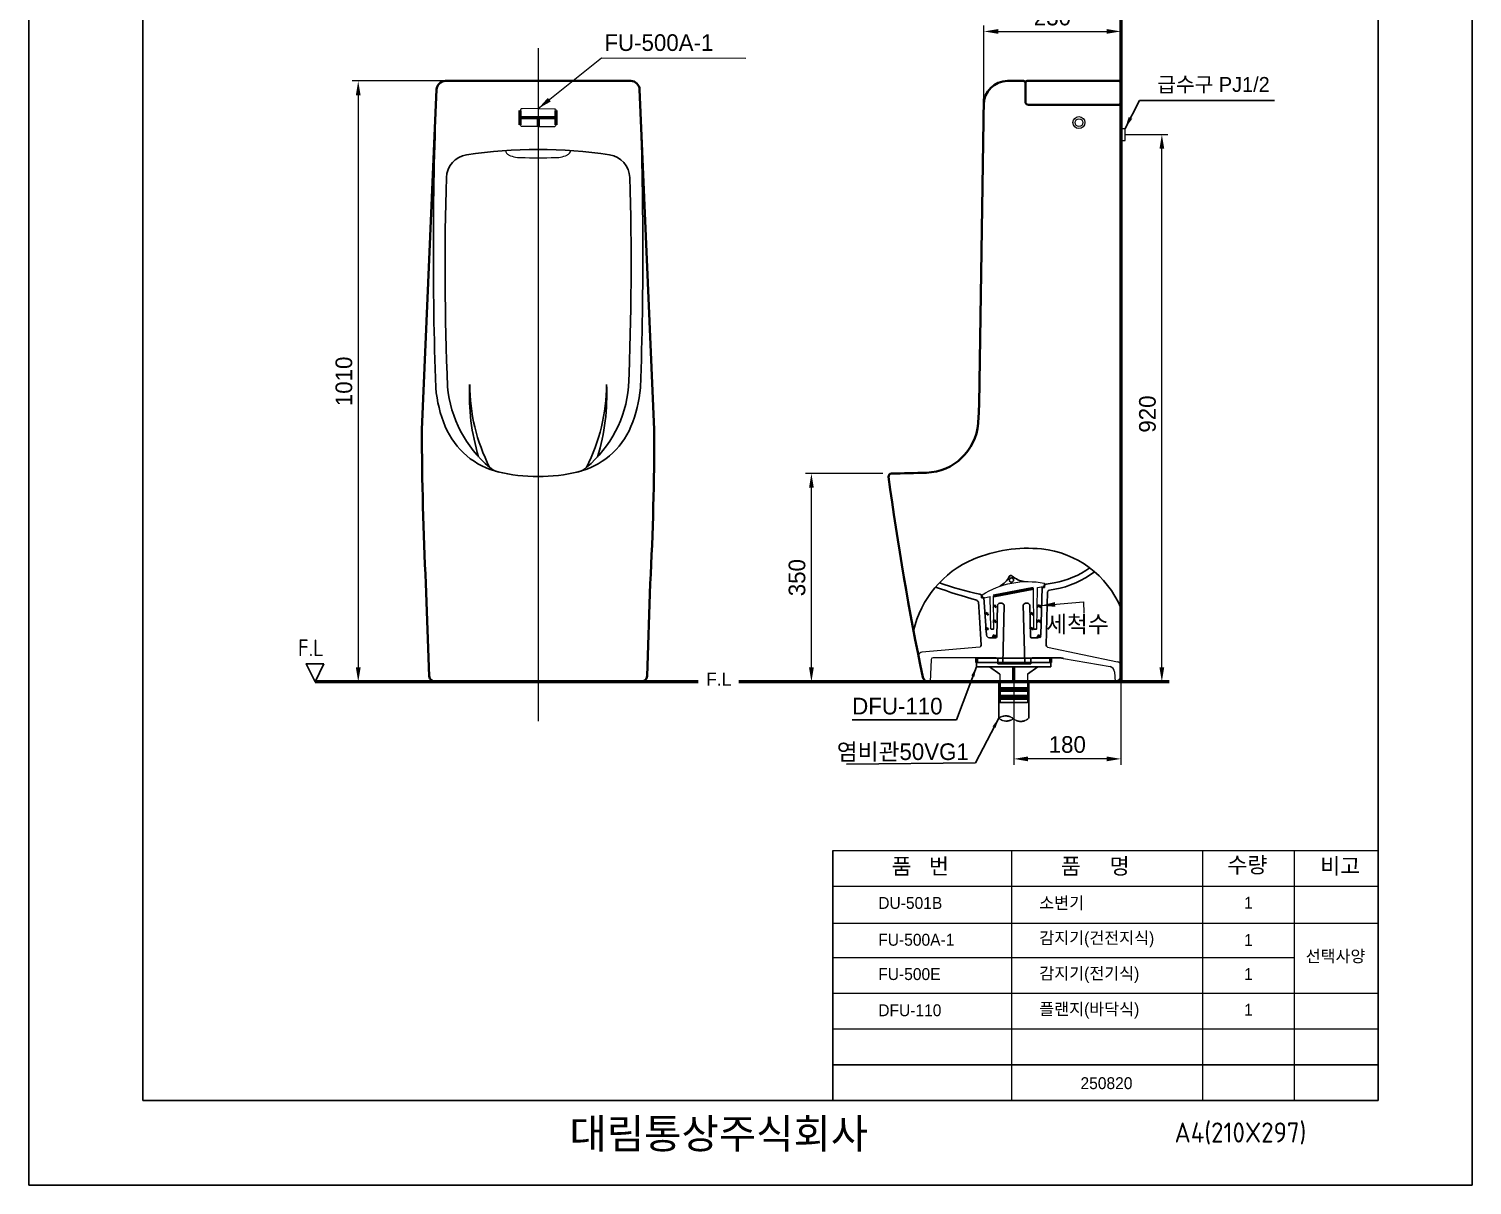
# Model space of a CAD drawing. Header units: millimetres. Extents: x 7648 to 10074, y -183 to 3248.
# Drawn here: x 7648 to 10074, y -183 to 1761 of the extents above; entities that cross this region are included whole.
import ezdxf
from ezdxf.lldxf.tags import DXFTag

# ---------------------------------------------------------------- set-up
doc = ezdxf.new("R2010")
doc.units = ezdxf.units.MM
doc.header["$LTSCALE"] = 0.1
doc.linetypes.add('DASHED2', pattern=[9.525, 6.35, -3.175])
for name, color, linetype, lineweight in [('1', 1, 'CENTER', 5), ('3', 3, 'Continuous', 15), ('AM_11', 3, 'AM_ISO09W050', 18), ('AM_3', 6, 'AM_ISO02W050', 20), ('AM_4', 40, 'Continuous', 13), ('AM_5', 3, 'Continuous', 9), ('AM_6', 94, 'Continuous', 20), ('AM_7', 4, 'AM_ISO08W050', 9), ('DIM', 3, 'Continuous', 15), ('LINE', 7, 'Continuous', 25), ('OUTLINE', 11, 'Continuous', 35), ('Y', 235, 'Continuous', 50)]:
    doc.layers.add(name, color=color, linetype=linetype, lineweight=lineweight)
for name, color, linetype in [('LAYER_02', 7, 'Continuous'), ('MAIN', 7, 'Continuous'), ('TEXT', 7, 'Continuous'), ('YA', 7, 'Continuous'), ('내부선 및 부속', 4, 'Continuous'), ('점선', 6, 'DASHED2'), ('치수선', 7, 'Continuous')]:
    doc.layers.add(name, color=color, linetype=linetype)
doc.styles.add('____', font='')
doc.styles.add('h', font='HBATANG.TTF', dxfattribs={"height": 28})
doc.styles.get("Standard").update_dxf_attribs({"font": 'ISOCP.SHX', "bigfont": 'WHGTXT.SHX'})
doc.styles.add('스타일1', font='txt.shx', dxfattribs={"bigfont": 'ghs.shx'})
doc.styles.get('____').set_extended_font_data('굴림')
tags = doc.linetypes.add('AM_ISO02W050', pattern=[7.5, 6, -1.5]).pattern_tags.tags
tags[6:7] = [DXFTag(74, 4), DXFTag(75, 0), DXFTag(340, '0'), DXFTag(46, 1.0), DXFTag(50, 0.0), DXFTag(44, 0.0), DXFTag(45, 0.0)]
tags[4:5] = [DXFTag(74, 4), DXFTag(75, 0), DXFTag(340, '0'), DXFTag(46, 1.0), DXFTag(50, 0.0), DXFTag(44, 0.0), DXFTag(45, 0.0)]
tags = doc.linetypes.add('AM_ISO08W050', pattern=[18, 12, -1.5, 3, -1.5]).pattern_tags.tags
tags[10:11] = [DXFTag(74, 4), DXFTag(75, 0), DXFTag(340, '0'), DXFTag(46, 1.0), DXFTag(50, 0.0), DXFTag(44, 0.0), DXFTag(45, 0.0)]
tags[8:9] = [DXFTag(74, 4), DXFTag(75, 0), DXFTag(340, '0'), DXFTag(46, 1.0), DXFTag(50, 0.0), DXFTag(44, 0.0), DXFTag(45, 0.0)]
tags[6:7] = [DXFTag(74, 4), DXFTag(75, 0), DXFTag(340, '0'), DXFTag(46, 1.0), DXFTag(50, 0.0), DXFTag(44, 0.0), DXFTag(45, 0.0)]
tags[4:5] = [DXFTag(74, 4), DXFTag(75, 0), DXFTag(340, '0'), DXFTag(46, 1.0), DXFTag(50, 0.0), DXFTag(44, 0.0), DXFTag(45, 0.0)]
tags = doc.linetypes.add('AM_ISO08W050x2', pattern=[9, 6, -0.75, 1.5, -0.75]).pattern_tags.tags
tags[10:11] = [DXFTag(74, 4), DXFTag(75, 0), DXFTag(340, '0'), DXFTag(46, 1.0), DXFTag(50, 0.0), DXFTag(44, 0.0), DXFTag(45, 0.0)]
tags[8:9] = [DXFTag(74, 4), DXFTag(75, 0), DXFTag(340, '0'), DXFTag(46, 1.0), DXFTag(50, 0.0), DXFTag(44, 0.0), DXFTag(45, 0.0)]
tags[6:7] = [DXFTag(74, 4), DXFTag(75, 0), DXFTag(340, '0'), DXFTag(46, 1.0), DXFTag(50, 0.0), DXFTag(44, 0.0), DXFTag(45, 0.0)]
tags[4:5] = [DXFTag(74, 4), DXFTag(75, 0), DXFTag(340, '0'), DXFTag(46, 1.0), DXFTag(50, 0.0), DXFTag(44, 0.0), DXFTag(45, 0.0)]
tags = doc.linetypes.add('AM_ISO09W050', pattern=[22.5, 12, -1.5, 3, -1.5, 3, -1.5]).pattern_tags.tags
tags[14:15] = [DXFTag(74, 4), DXFTag(75, 0), DXFTag(340, '0'), DXFTag(46, 1.0), DXFTag(50, 0.0), DXFTag(44, 0.0), DXFTag(45, 0.0)]
tags[12:13] = [DXFTag(74, 4), DXFTag(75, 0), DXFTag(340, '0'), DXFTag(46, 1.0), DXFTag(50, 0.0), DXFTag(44, 0.0), DXFTag(45, 0.0)]
tags[10:11] = [DXFTag(74, 4), DXFTag(75, 0), DXFTag(340, '0'), DXFTag(46, 1.0), DXFTag(50, 0.0), DXFTag(44, 0.0), DXFTag(45, 0.0)]
tags[8:9] = [DXFTag(74, 4), DXFTag(75, 0), DXFTag(340, '0'), DXFTag(46, 1.0), DXFTag(50, 0.0), DXFTag(44, 0.0), DXFTag(45, 0.0)]
tags[6:7] = [DXFTag(74, 4), DXFTag(75, 0), DXFTag(340, '0'), DXFTag(46, 1.0), DXFTag(50, 0.0), DXFTag(44, 0.0), DXFTag(45, 0.0)]
tags[4:5] = [DXFTag(74, 4), DXFTag(75, 0), DXFTag(340, '0'), DXFTag(46, 1.0), DXFTag(50, 0.0), DXFTag(44, 0.0), DXFTag(45, 0.0)]
tags = doc.linetypes.add('Amconstr', pattern=[9999, 9999, 0]).pattern_tags.tags
tags[6:7] = [DXFTag(74, 4), DXFTag(75, 0), DXFTag(340, '0'), DXFTag(46, 1.0), DXFTag(50, 0.0), DXFTag(44, 0.0), DXFTag(45, 0.0)]
tags[4:5] = [DXFTag(74, 4), DXFTag(75, 0), DXFTag(340, '0'), DXFTag(46, 1.0), DXFTag(50, 0.0), DXFTag(44, 0.0), DXFTag(45, 0.0)]
tags = doc.linetypes.add('CENTER', pattern=[50.8, 31.75, -6.35, 6.35, -6.35]).pattern_tags.tags
tags[10:11] = [DXFTag(74, 4), DXFTag(75, 0), DXFTag(340, '0'), DXFTag(46, 1.0), DXFTag(50, 0.0), DXFTag(44, 0.0), DXFTag(45, 0.0)]
tags[8:9] = [DXFTag(74, 4), DXFTag(75, 0), DXFTag(340, '0'), DXFTag(46, 1.0), DXFTag(50, 0.0), DXFTag(44, 0.0), DXFTag(45, 0.0)]
tags[6:7] = [DXFTag(74, 4), DXFTag(75, 0), DXFTag(340, '0'), DXFTag(46, 1.0), DXFTag(50, 0.0), DXFTag(44, 0.0), DXFTag(45, 0.0)]
tags[4:5] = [DXFTag(74, 4), DXFTag(75, 0), DXFTag(340, '0'), DXFTag(46, 1.0), DXFTag(50, 0.0), DXFTag(44, 0.0), DXFTag(45, 0.0)]
doc.dimstyles.new('AM_ISO$0', dxfattribs={"dimtxt": 28, "dimasz": 24, "dimexe": 10, "dimexo": 0, "dimgap": 10, "dimtad": 1, "dimdec": 0, "dimdsep": 46, "dimtxsty": 'h', "dimcen": -5, "dimclrd": 256, "dimclre": 256, "dimclrt": 256, "dimadec": 0, "dimazin": 2, "dimtp": 0.1, "dimtm": 0.1, "dimtfac": 0.71, "dimtdec": 0, "dimtmove": 0, "dimatfit": 3, "dimfxl": 0, "dimlwd": -1, "dimlwe": -1, "dimarcsym": 0})
doc.dimstyles.new('AM_ISO$7', dxfattribs={"dimtxt": 28, "dimasz": 24, "dimexe": 10, "dimexo": 0, "dimgap": 10, "dimtad": 1, "dimdec": 0, "dimdsep": 46, "dimtxsty": 'h', "dimcen": -5, "dimclrd": 256, "dimclre": 256, "dimclrt": 256, "dimadec": 0, "dimazin": 2, "dimtp": 0.1, "dimtm": 0.1, "dimtfac": 0.71, "dimtdec": 0, "dimtmove": 0, "dimatfit": 3, "dimfxl": 0, "dimlwd": -1, "dimlwe": -1, "dimarcsym": 0})
doc.dimstyles.new('MSADIM', dxfattribs={"dimtxt": 33, "dimasz": 17, "dimexe": 10, "dimexo": 7.5, "dimgap": 10, "dimtad": 0, "dimtih": 1, "dimtoh": 1, "dimdec": 0, "dimzin": 1, "dimdsep": 46, "dimtxsty": '____', "dimcen": 11.25, "dimadec": 0, "dimazin": 0, "dimtfac": 1, "dimtdec": 0, "dimtix": 1, "dimtmove": 0, "dimatfit": 3, "dimfxl": 0, "dimtolj": 1, "dimtzin": 1, "dimarcsym": 0})
doc.dimstyles.get("Standard").update_dxf_attribs({"dimscale": 10, "dimtxt": 3, "dimasz": 2, "dimexe": 1, "dimexo": 0, "dimgap": 1, "dimtad": 0, "dimtih": 1, "dimtoh": 1, "dimdec": 0, "dimdsep": 46, "dimtxsty": 'Standard', "dimcen": 2, "dimadec": 0, "dimazin": 0, "dimtfac": 1, "dimtdec": 4, "dimtmove": 0, "dimatfit": 3, "dimfxl": 0, "dimtolj": 1, "dimtzin": 0, "dimarcsym": 0})
pattern_1 = [(90, (-2698.287, -90.514), (-12.572359, 12.572359), [3.33375, -21.810967]), (45, (-2698.287, -90.514), (-12.572359, 12.572359), [3.33375, -14.44625]), (135, (-2698.287, -90.514), (-12.572359, -12.572359), [3.33375, -14.44625])]

# ---------------------------------------------------------------- blocks, each defined once
blk = doc.blocks.new('*D78')
at = {"layer": 'AM_5', "color": 0}
for p, q in [((9083.2, 1013.8), (8953.2, 1013.8)), ((8963.2, 687.8), (8963.2, 989.8)), ((9141.5, 663.8), (8953.2, 663.8))]:
    blk.add_line(p, q, dxfattribs=at)
for points in [[(8959.2, 989.8), (8967.2, 989.8), (8963.2, 1013.8)], [(8959.2, 687.8), (8967.2, 687.8), (8963.2, 663.8)]]:
    blk.add_solid(points, dxfattribs=at)
at = {"layer": 'Defpoints', "color": 0}
for p in [(8963.2, 1013.8), (9083.2, 1013.8), (9141.5, 663.8)]:
    blk.add_point(p, dxfattribs=at)
at = {"layer": 'AM_5', "color": 0, "insert": (8939.1, 838.8), "char_height": 28, "attachment_point": 5, "rotation": 90, "style": 'h'}
blk.add_mtext('350', dxfattribs=at)
blk = doc.blocks.new('*D79')
at = {"layer": 'AM_5', "color": 0}
for p, q in [((8503.9, 1673.8), (8191.6, 1673.8)), ((8201.6, 1649.8), (8201.6, 687.8)), ((8352.4, 663.8), (8191.6, 663.8))]:
    blk.add_line(p, q, dxfattribs=at)
for points in [[(8197.6, 1649.8), (8205.6, 1649.8), (8201.6, 1673.8)], [(8197.6, 687.8), (8205.6, 687.8), (8201.6, 663.8)]]:
    blk.add_solid(points, dxfattribs=at)
at = {"layer": 'Defpoints', "color": 0}
for p in [(8503.9, 1673.8), (8201.6, 663.8), (8352.4, 663.8)]:
    blk.add_point(p, dxfattribs=at)
at = {"layer": 'AM_5', "color": 0, "insert": (8177.6, 1168.8), "char_height": 28, "attachment_point": 5, "rotation": 90, "style": 'h'}
blk.add_mtext('1010', dxfattribs=at)
blk = doc.blocks.new('*D83')
at = {"layer": 'AM_5', "color": 0, "linetype": 'ByBlock'}
for p, q in [((9253.2, 1643.8), (9253.2, 1767.1)), ((9277.2, 1757.1), (9459.2, 1757.1)), ((9483.2, 1663.8), (9483.2, 1767.1))]:
    blk.add_line(p, q, dxfattribs=at)
at = {"layer": 'AM_5', "color": 0}
for points in [[(9277.2, 1761.1), (9277.2, 1753.1), (9253.2, 1757.1)], [(9459.2, 1761.1), (9459.2, 1753.1), (9483.2, 1757.1)]]:
    blk.add_solid(points, dxfattribs=at)
at = {"layer": 'Defpoints', "color": 0}
for p in [(9483.2, 1757.1), (9483.2, 1663.8), (9253.2, 1643.8)]:
    blk.add_point(p, dxfattribs=at)
at = {"layer": 'AM_5', "color": 0, "insert": (9368.2, 1781.1), "char_height": 28, "attachment_point": 5, "style": 'h'}
blk.add_mtext('230', dxfattribs=at)
blk = doc.blocks.new('*D84')
at = {"layer": 'AM_11', "color": 0}
for p, q in [((9490.6, 1583.8), (9562.1, 1583.8)), ((9552.1, 687.8), (9552.1, 1559.8)), ((9564.4, 663.8), (9542.1, 663.8))]:
    blk.add_line(p, q, dxfattribs=at)
for points in [[(9548.1, 1559.8), (9556.1, 1559.8), (9552.1, 1583.8)], [(9548.1, 687.8), (9556.1, 687.8), (9552.1, 663.8)]]:
    blk.add_solid(points, dxfattribs=at)
at = {"layer": 'Defpoints', "color": 0}
for p in [(9490.6, 1583.8), (9552.1, 1583.8), (9564.4, 663.8)]:
    blk.add_point(p, dxfattribs=at)
at = {"layer": 'AM_11', "color": 0, "insert": (9528, 1113.8), "char_height": 28, "attachment_point": 5, "rotation": 90, "style": 'h'}
blk.add_mtext('920', dxfattribs=at)
blk = doc.blocks.new('*D81')
at = {"layer": 'AM_5', "color": 0}
for p, q in [((9303.2, 673.8), (9303.2, 524.1)), ((9483.2, 673.8), (9483.2, 524.1)), ((9459.2, 534.1), (9327.2, 534.1))]:
    blk.add_line(p, q, dxfattribs=at)
for points in [[(9327.2, 538.1), (9327.2, 530.1), (9303.2, 534.1)], [(9459.2, 538.1), (9459.2, 530.1), (9483.2, 534.1)]]:
    blk.add_solid(points, dxfattribs=at)
at = {"layer": 'Defpoints', "color": 0}
for p in [(9303.2, 673.8), (9483.2, 673.8), (9303.2, 534.1)]:
    blk.add_point(p, dxfattribs=at)
at = {"layer": 'AM_5', "color": 0, "insert": (9393.2, 558.1), "char_height": 28, "attachment_point": 5, "style": 'h'}
blk.add_mtext('180', dxfattribs=at)

msp = doc.modelspace()

# ---------------------------------------------------------------- hatches: boundary and pattern name
at = {"layer": 'Y'}
h = msp.add_hatch(dxfattribs=at)
h.set_pattern_fill('GRASS', color=2, scale=0.7)
h.set_pattern_definition(pattern_1)
h.paths.add_polyline_path([(9257.3, 742.4, 0.3951), (9262.3, 737.7), (9272.8, 737.7, 0.409341), (9274.9, 739.7), (9275.8, 793.3), (9269.4, 793.3), (9269.6, 752.9, -0.378568), (9264.5, 752.9), (9263.8, 793.3), (9254, 793.2)])
h = msp.add_hatch(dxfattribs=at)
h.set_pattern_fill('GRASS', color=2, scale=0.7)
h.set_pattern_definition(pattern_1)
h.paths.add_polyline_path([(9336.7, 793.4), (9330.2, 793.4, -0.006399), (9330.3, 793.3), (9331.2, 739.7, 0.409341), (9333.2, 737.7), (9343.8, 737.7, 0.3951), (9348.8, 742.4), (9350.1, 793.5), (9342.5, 793.5), (9341.9, 752.9, -0.378568), (9336.7, 752.9)])

# ---------------------------------------------------------------- linework, layer by layer
at = {"ltscale": 0.5}
for p, q in [((9354.8, 822.2), (9354.9, 824.9)), ((9357.7, 827.9), (9371.4, 830.1)), ((9249.2, 805.1), (9249, 807.8)), ((9249.2, 805.1), (9253.2, 805.1)), ((9253.2, 805.1), (9257.3, 742.4)), ((9350.8, 822.2), (9348.8, 742.4)), ((9354.8, 822.2), (9350.8, 822.2)), ((9360.2, 815), (9357.8, 725.3)), ((9363.3, 817.8), (9372, 819.5)), ((9243.7, 797.9), (9245.4, 772.5)), ((9275.8, 793.3), (9274.9, 739.7)), ((9287.1, 793.2), (9284.6, 694.1)), ((9319.2, 793.3), (9321.7, 694.1)), ((9330.3, 793.3), (9331.2, 739.7)), ((9245.4, 772.5), (9248.5, 725.3)), ((9272.8, 737.7), (9262.3, 737.7)), ((9333.2, 737.7), (9343.8, 737.7)), ((9334.9, 703.8), (9381, 703.8)), ((9331.9, 700.7), (9332, 694.1))]:
    msp.add_line(p, q, dxfattribs=at)
for p, q in [((9240.5, 696.2), (9240.5, 689.1)), ((9240.5, 696.2), (9365.8, 696.2)), ((9240.5, 689.1), (9365.8, 689.1)), ((9241, 703.3), (9365.3, 703.3)), ((9276.6, 701.1), (9276.6, 694.1)), ((9303.2, 694.1), (9276.6, 694.1)), ((9303.2, 694.1), (9332, 694.1)), ((9365.8, 696.2), (9365.8, 689.1))]:
    msp.add_line(p, q)
at = {"linetype": 'CENTER'}
msp.add_lwpolyline([(9483.2, 788, 0.272765), (9350, 887.1, 0.12312), (9235.4, 869.8, 0.242113), (9134.9, 749.2)], format="xyb", dxfattribs=at)
at = {"ltscale": 0.5}
for centre, radius, start, end in [((9344.7, 977), 149.3, 280.2808, 305.2649), ((9367.2, 1363.7), 566, 250.49, 257.6616), ((9358, 824.9), 3.03, 90, 180), ((9348.3, 965), 147.4, 279.265, 307.9283), ((9582.1, 1994), 1241, 250.6783, 254.0608), ((9239.6, 796.7), 4.32, 15.9048, 66.0527), ((9246, 807.8), 3.03, 0, 85.2621), ((9363.3, 814.8), 3.03, 90, 176.236), ((9262.3, 742.8), 5.05, 183.764, 270), ((9272.8, 739.7), 2.02, 270, 359.0452), ((9333.2, 739.7), 2.02, 180.9548, 270), ((9343.8, 742.8), 5.05, 270, 356.236), ((9334.9, 700.7), 3.03, 90, 180.9548)]:
    msp.add_arc(centre, radius, start, end, dxfattribs=at)
for centre, radius, start, end in [((9260.2, 859.5), 40.3, 299.5605, 331.9043), ((9298.2, 839.7), 2.54, 97.3132, 163.1014), ((9298.5, 839.8), 2.54, 38.3066, 104.0948), ((9326.7, 872), 40.3, 229.5038, 261.8475), ((9245.5, 725.1), 3.03, 285.9437, 3.764), ((9273.6, 701.1), 3.03, 0, 90), ((9360.8, 725.1), 3.03, 176.236, 254.0563), ((9381, 683.6), 20.2, 74.0563, 90)]:
    msp.add_arc(centre, radius, start, end)
at = {"layer": '1', "color": 7, "linetype": 'Continuous'}
for p, q in [((9253.4, 805.1), (9263.6, 807)), ((9264.5, 752.9), (9263.6, 807)), ((9269.6, 752.9), (9269.4, 808.2)), ((9336.7, 752.9), (9336.6, 820.9)), ((9341.9, 752.9), (9343, 822)), ((9343, 822), (9352.7, 823.9))]:
    msp.add_line(p, q, dxfattribs=at)
at = {"layer": '1', "color": 7, "linetype": 'Continuous', "extrusion": (0, 0, -1)}
for start, end in [(57.7274, 79.2959), (79.2959, 100.8646)]:
    msp.add_arc((-9327, 687.9), 144.3, start, end, dxfattribs=at)
at = {"layer": '3', "color": 7}
for p, q in [((9246.3, 722.1), (9148.9, 713.7)), ((9273.6, 704.2), (9167.6, 704.2)), ((9360, 722.1), (9477.7, 697.2)), ((9164.6, 701.3), (9162.7, 663.8)), ((9386.6, 703), (9465.2, 689.2)), ((9472.5, 680.3), (9473.9, 663.8))]:
    msp.add_line(p, q, dxfattribs=at)
for centre, radius, start, end in [((9151.5, 703.9), 10.1, 105.0078, 149.1899), ((9167.6, 701.1), 3.03, 90, 177.1376), ((9462.4, 679.5), 10.1, 4.9116, 74.0563), ((9474.9, 687.5), 10.1, 35.4404, 74.0563)]:
    msp.add_arc(centre, radius, start, end, dxfattribs=at)
at = {"layer": 'AM_3', "color": 0}
for points in [[(8503.9, 1627.3), (8476.8, 1627.2, 0.414214), (8473.8, 1624.2)], [(8503.9, 1627.3), (8531, 1627.2, -0.414214), (8534, 1624.2)], [(8503.9, 1597.3), (8476.8, 1597.3, -0.414214), (8473.8, 1600.3)], [(8503.9, 1597.3), (8531, 1597.3, 0.414214), (8534, 1600.3)]]:
    msp.add_lwpolyline(points, format="xyb", dxfattribs=at)
msp.add_circle((9412.8, 1603.8), 6.5, dxfattribs=at)
at = {"layer": 'AM_4', "color": 0}
for p, q in [((9482.8, 1594), (9490.2, 1594)), ((9490.2, 1573.5), (9490.2, 1594)), ((9482.8, 1573.5), (9490.2, 1573.5)), ((9373.2, 663.8), (9233.2, 663.8)), ((9326.4, 628.4), (9279.9, 628.4)), ((9326.2, 628.8), (9280.2, 628.8))]:
    msp.add_line(p, q, dxfattribs=at)
at = {"layer": 'AM_4', "color": 0, "linetype": 'AM_ISO08W050x2'}
for p, q in [((9279.9, 676.4), (9279.9, 628.4)), ((9280.2, 663.8), (9280.2, 628.8)), ((9326.2, 663.8), (9326.2, 628.8)), ((9326.4, 676.4), (9326.4, 628.4))]:
    msp.add_line(p, q, dxfattribs=at)
at = {"layer": 'AM_4', "color": 0}
msp.add_circle((9412.8, 1603.8), 10.1, dxfattribs=at)
for centre, radius, start, end in [((8458.9, 1558.5), 10, 189.2054, 246.0461), ((8548.9, 1558.5), 10, 293.9539, 350.7946), ((8475.1, 1595), 50, 246.0461, 273.2233), ((8503.9, 2886.3), 1341.6, 268.745, 271.255), ((8532.6, 1595), 50, 266.7767, 293.9539)]:
    msp.add_arc(centre, radius, start, end, dxfattribs=at)
at = {"layer": 'AM_7', "color": 0}
msp.add_line((8503.9, 1728.8), (8503.9, 597.4), dxfattribs=at)
at = {"layer": 'DIM', "color": 0}
for p, q in [((8998.9, 380), (9915.4, 380)), ((9299.2, 380), (9299.2, -40)), ((9620.4, 380), (9620.4, -40)), ((9774.4, 380), (9774.4, -40)), ((8998.9, 320), (9915.4, 320)), ((8998.9, 258.1), (9915.4, 258.1)), ((8998.9, 200), (9774.4, 200)), ((8998.9, 140), (9915.4, 140)), ((8998.9, 80), (9915.4, 80))]:
    msp.add_line(p, q, dxfattribs=at)
at = {"layer": 'LINE', "linetype": 'Amconstr'}
for p, q in [((9915.4, -40), (9915.4, 3128)), ((8926.9, -40), (8998.9, -40))]:
    msp.add_line(p, q, dxfattribs=at)
at = {"layer": 'LINE', "color": 0}
for centre, radius, start, end in [((15000.9, 1388.1), 6673.1, 177.67029, 181.97016), ((2006.8, 1388.1), 6673.1, 358.02984, 2.32971), ((8503.9, 758.8), 800, 81.3587, 98.6413), ((8389.7, 1510.1), 40, 98.6413, 178.3028), ((8618, 1510.1), 40, 1.6972, 81.3587), ((13332.5, 1363.7), 4985, 178.3028, 182.3474), ((3675.2, 1363.7), 4985, 357.6526, 1.6972), ((8550.9, 1177.6), 220, 185.1845, 202.6771), ((8550.9, 1177.6), 200, 185.1845, 230.0024), ((8746.7, 1146), 358.3, 177.1595, 196.8824), ((8701.3, 1165), 312.4, 180.2313, 206.7588), ((8306.4, 1165), 312.4, 333.2412, 359.7687), ((8456.8, 1177.6), 200, 309.9976, 354.8155), ((8261, 1146), 358.3, 343.1176, 2.8405), ((8456.8, 1177.6), 220, 337.3229, 354.8155), ((8467.8, 1142.9), 130, 202.6771, 256.984), ((8539.9, 1142.9), 130, 283.016, 337.3229), ((8443.1, 1046), 30, 226.0398, 256.4946), ((8564.6, 1046), 30, 283.5054, 313.9602), ((8503.9, 1298.8), 290, 256.4946, 283.5054)]:
    msp.add_arc(centre, radius, start, end, dxfattribs=at)
at = {"layer": 'MAIN', "color": 0}
msp.add_lwpolyline([(8144, 693.8), (8114, 693.8), (8129, 663.8), (8144, 693.8)], dxfattribs=at)
at = {"layer": 'OUTLINE', "color": 0}
for p, q in [((8348.3, 1673.8), (8659.5, 1673.8)), ((9292.8, 1673.8), (9319.8, 1673.8)), ((9325.8, 1673.8), (9479.8, 1673.8)), ((8308.6, 1087.8), (8333.3, 1659.4)), ((8699.1, 1087.8), (8674.4, 1659.4)), ((9322.8, 1670.8), (9322.8, 1638.8)), ((9482.8, 1636.8), (9482.8, 1670.8)), ((9253.2, 1643.8), (9245, 1130.9)), ((9327.8, 1633.8), (9479.8, 1633.8)), ((9483.2, 673.8), (9483.2, 1640.8)), ((8315.3, 829), (8320.8, 673.2)), ((8692.4, 828.8), (8686.9, 673.2)), ((8676.9, 663.8), (8330.8, 663.8)), ((9151.3, 663.8), (9473.2, 663.8))]:
    msp.add_line(p, q, dxfattribs=at)
for centre, radius, start, end in [((8348.3, 1658.8), 15, 90, 177.7238), ((8659.5, 1658.8), 15, 2.2762, 90), ((9292.8, 1633.8), 40, 90, 180), ((9319.8, 1670.8), 3, 0, 90), ((9325.8, 1670.8), 3, 90, 180), ((9479.8, 1670.8), 3, 0, 90), ((9327.8, 1638.8), 5, 180, 270), ((9479.8, 1636.8), 3, 270, 0), ((9479.8, 1630.8), 3, 0, 90), ((8745, 1138.9), 500, 355.2869, 359.0825), ((9153.6, 1105.2), 90, 271.8577, 355.2869), ((13308.6, 1087.8), 5000, 180, 182.9698), ((3699.1, 1087.8), 5000, 357.0302, 0), ((9097.9, 1008.8), 5, 90.5637, 187.5401), ((13552.3, 1598.4), 4498.3, 187.5401, 191.8892), ((9001.4, 6175.3), 5162.4, 271.0701, 271.7222), ((8330.8, 673.8), 10, 183.4682, 270), ((8676.9, 673.8), 10, 270, 356.5318), ((9160.3, 673.8), 10, 191.7794, 270), ((9473.2, 673.8), 10, 270, 0), ((9473.2, 673.8), 10, 270, 0)]:
    msp.add_arc(centre, radius, start, end, dxfattribs=at)
at = {"layer": 'Y', "color": 0}
for p, q in [((9483.2, 1820), (9483.2, 663.8)), ((8473.8, 1600.3), (8473.8, 1624.2)), ((8534, 1600.3), (8534, 1624.2)), ((9254, 793.2), (9254, 793.2)), ((9241, 696.2), (9241, 703.3)), ((9303.2, 663.8), (9303.2, 688.8)), ((9365.3, 696.2), (9365.3, 703.3)), ((8772.7, 663.8), (8129, 663.8)), ((9564.4, 663.8), (8841.3, 663.8)), ((9277.9, 652.4), (9328.2, 652.6)), ((9278, 649.2), (9328.3, 649.4)), ((9278, 639.4), (9328.3, 639.6)), ((9278.1, 636.2), (9328.4, 636.4))]:
    msp.add_line(p, q, dxfattribs=at)
at = {"layer": 'Y'}
for p, q in [((8473.8, 1612.3), (8534, 1612.3)), ((8474.7, 1612.3), (8503.9, 1612.3)), ((8503.9, 1612.3), (8503.8, 1597.3))]:
    msp.add_line(p, q, dxfattribs=at)
at = {"layer": 'Y', "color": 7, "linetype": 'Continuous'}
msp.add_line((9269.4, 808.2), (9336.6, 820.9), dxfattribs=at)
at = {"layer": 'YA', "color": 7}
for p, q in [((7839.4, -40), (7839.4, 2057.8)), ((8998.9, -40), (8998.9, 380)), ((7839.4, 226.5), (7839.4, 140)), ((8998.9, 20), (9915.4, 20)), ((7839.4, -40), (8926.9, -40)), ((7911.4, -40), (8926.9, -40)), ((8998.9, -40), (9915.4, -40))]:
    msp.add_line(p, q, dxfattribs=at)
at = {"layer": 'YA', "color": 0}
msp.add_lwpolyline([(7648.1, -182.5), (10073.6, -182.5), (10073.6, 3247.8), (7648.1, 3247.8)], close=True, dxfattribs=at)
at = {"layer": '내부선 및 부속', "color": 0, "linetype": 'Continuous'}
for p, q in [((9262.7, 689.1), (9279.9, 676.4)), ((9343.7, 689.1), (9326.4, 676.4))]:
    msp.add_line(p, q, dxfattribs=at)
msp.add_circle((9299.3, 834.7), 3.54, dxfattribs=at)
at = {"layer": '내부선 및 부속', "color": 7, "linetype": 'Continuous'}
for centre, radius, start, end in [((9351.9, 827.2), 3.43, 282.7401, 338.3127), ((9351.9, 827.1), 3.41, 341.1806, 47.9401), ((9253.2, 808.7), 3.62, 223.7595, 272.6677), ((9267, 755.8), 3.87, 228.5299, 311.4701), ((9339.3, 755.8), 3.87, 228.5299, 311.4701)]:
    msp.add_arc(centre, radius, start, end, dxfattribs=at)
at = {"layer": '내부선 및 부속', "color": 0, "linetype": 'Continuous'}
for centre, radius, start, end in [((9254, 808.8), 4.23, 164.4001, 217.0079), ((9281.4, 788.2), 7.63, 41.4794, 137.8498), ((9324.8, 788.5), 7.34, 40.7335, 139.2665)]:
    msp.add_arc(centre, radius, start, end, dxfattribs=at)
at = {"layer": '점선', "linetype": 'ByBlock'}
for p, q in [((9277.9, 602.5), (9277.9, 663.8)), ((9328.4, 602.5), (9328.4, 663.8))]:
    msp.add_line(p, q, dxfattribs=at)
at = {"layer": '점선'}
for centre, radius, start, end in [((9289.7, 586.9), 19.5, 49.3138, 127.2304), ((9289.7, 586.9), 19.5, 49.3138, 127.2304), ((9290.6, 617.3), 19.6, 229.4164, 307.1277), ((9290.6, 617.3), 19.6, 229.4164, 307.1277), ((9315, 616.4), 19.3, 229.3138, 313.9513), ((9315, 616.4), 19.3, 229.3138, 313.9513)]:
    msp.add_arc(centre, radius, start, end, dxfattribs=at)

# ---------------------------------------------------------------- texts
at = {"layer": 'AM_6', "color": 0, "attachment_point": 1, "style": 'h'}
for s, insert, char_height, width in [('  FU-500A-1', (8594.5, 1752.3), 28, 387.614), ('  세척수', (9336.7, 774.5), 28, 271.329), ('F.L', (8786.3, 679), 22, 74.087)]:
    msp.add_mtext(s, dxfattribs=dict(at, insert=insert, char_height=char_height, width=width))
at = {"layer": 'AM_6', "color": 0, "insert": (9544.5, 1666.6), "char_height": 25, "attachment_point": 4, "style": 'h'}
msp.add_mtext('급수구 PJ1/2', dxfattribs=at)
at = {"layer": 'DIM', "color": 0, "attachment_point": 1, "style": '스타일1'}
for s, insert, char_height in [('{\\fGulim|b0|i0|c129|p50;품   번}', (9098, 367), 26.746), ('{\\fGulim|b0|i0|c129|p50;품     명}', (9382.3, 367.2), 26.746), ('{\\fGulim|b0|i0|c129|p50;수량}', (9662.2, 369.3), 26.746), ('{\\fGulim|b0|i0|c129|p50;비고}', (9818.2, 367.4), 26.746), ('{\\fGulim|b0|i0|c129|p50;1\\P}', (9690.5, 302.2), 20), ('{\\fGulim|b0|i0|c129|p50;1\\P}', (9690.5, 239.7), 20), ('{\\fGulim|b0|i0|c129|p50;1\\P}', (9690.5, 182.5), 20), ('{\\fGulim|b0|i0|c129|p50;1\\P}', (9690.5, 122.4), 20)]:
    msp.add_mtext(s, dxfattribs=dict(at, insert=insert, char_height=char_height))
for s, insert, char_height, width in [('{\\fGulim|b0|i0|c129|p50;DU-501B}', (9075.5, 301.9), 20, 147), ('{\\fGulim|b0|i0|c129|p50;소변기}', (9346.2, 301.9), 20, 147), ('{\\fGulim|b0|i0|c129|p50;감지기(건전지식)}', (9346.2, 243.1), 20, 248.881), ('{\\fGulim|b0|i0|c129|p50;FU-500A-1}', (9075.5, 240), 20, 147), ('{\\fGulim|b0|i0|c129|p50;선택사양}', (9793.8, 212.5), 20, 115.263), ('{\\fGulim|b0|i0|c129|p50;FU-500E}', (9075.5, 182.3), 20, 147), ('{\\fGulim|b0|i0|c129|p50;감지기(전기식)}', (9346.2, 183.6), 20, 241.338), ('{\\fGulim|b0|i0|c129|p50;DFU-110}', (9075.5, 121.5), 20, 147), ('{\\fGulim|b0|i0|c129|p50;플랜지(바닥식)}', (9346.2, 123.6), 20, 241.338), ('{\\fGulim|b0|i0|c129|p50;250820}', (9415.4, -1.1), 20, 147), ('{\\fGulim|b0|i0|c129|p50;       대림통상주식회사\\P}', (8429.4, -70.9), 50, 1090)]:
    msp.add_mtext(s, dxfattribs=dict(at, insert=insert, char_height=char_height, width=width))
at = {"layer": 'LAYER_02', "color": 0}
msp.add_text('F.L', height=27.99, dxfattribs=at).set_placement((8100.3, 706.9))
at = {"layer": 'TEXT', "char_height": 28, "width": 266.313, "attachment_point": 1, "line_spacing_factor": 0.963855, "style": 'h'}
for s, insert in [('\\A1;DFU-110', (9031.7, 636.9)), ('\\A1; 염비관50VG1', (8995.3, 560.2))]:
    msp.add_mtext(s, dxfattribs=dict(at, insert=insert))
at = {"layer": 'YA', "color": 7}
msp.add_text('A4(210X297)', height=33.819, dxfattribs=at).set_placement((9573.4, -110.9))

# ---------------------------------------------------------------- dimensions: what is measured, and where the dimension line sits
at = {"layer": 'AM_11', "color": 0}
dim = msp.add_linear_dim(base=(9552.1, 1583.8), p1=(9564.4, 663.8), p2=(9490.6, 1583.8), angle=90, dimstyle='AM_ISO$0', override={"dimtxt": 40, "dimtxsty": 'h', "dimclrd": 0, "dimclre": 0, "dimclrt": 0}, dxfattribs=at)
dim.commit()
dim.dimension.update_dxf_attribs({"geometry": '*D84', "text_midpoint": (9552.1, 1113.8), "dimtype": 160})
at = {"layer": 'AM_5', "color": 0}
for base, p1, p2, picture, middle in [((9483.2, 1757.1), (9253.2, 1643.8), (9483.2, 1663.8), '*D83', (9368.2, 1781.1)), ((9303.2, 534.1), (9483.2, 673.8), (9303.2, 673.8), '*D81', (9393.2, 558.1))]:
    dim = msp.add_linear_dim(base=base, p1=p1, p2=p2, dimstyle='AM_ISO$0', override={"dimtxt": 40, "dimtxsty": 'h', "dimclrd": 0, "dimclre": 0, "dimclrt": 0}, dxfattribs=at)
    dim.commit()
    dim.dimension.update_dxf_attribs({"geometry": picture, "text_midpoint": middle})
for base, p1, p2, picture, middle in [((8201.6, 663.8), (8503.9, 1673.8), (8352.4, 663.8), '*D79', (8177.6, 1168.8)), ((8963.2, 1013.8), (9141.5, 663.8), (9083.2, 1013.8), '*D78', (8939.1, 838.8))]:
    dim = msp.add_linear_dim(base=base, p1=p1, p2=p2, angle=90, dimstyle='AM_ISO$0', override={"dimtxt": 40, "dimtxsty": 'h', "dimclrd": 0, "dimclre": 0, "dimclrt": 0}, dxfattribs=at)
    dim.commit()
    dim.dimension.update_dxf_attribs({"geometry": picture, "text_midpoint": middle})

# ---------------------------------------------------------------- leaders
for points in [[(8503.9, 1627.3), (8610.3, 1712.5), (8853, 1712.3)], [(9348.8, 791.7), (9420.4, 797.9), (9420.8, 779.7)]]:
    msp.add_leader(points, dimstyle='AM_ISO$7', override={"dimgap": 1, "dimtad": 0, "dimclrd": 0}, dxfattribs=at)
at = {"layer": 'AM_5', "color": 0, "annotation_type": 0, "has_hookline": 1, "hookline_direction": 0, "text_width": 196.7}
msp.add_leader([(9490.2, 1594), (9514.5, 1641), (9534.5, 1641)], dimstyle='Standard', override={"dimtad": 2}, dxfattribs=at)
at = {"layer": '치수선', "linetype": 'Continuous'}
for points in [[(9240.5, 689.1), (9206.9, 599.6), (9031.7, 599.6)], [(9277.9, 602.5), (9239.1, 527.5), (9022.4, 525.1)]]:
    msp.add_leader(points, dimstyle='MSADIM', override={"dimtxt": 25}, dxfattribs=at)

doc.saveas('drawing.dxf')
